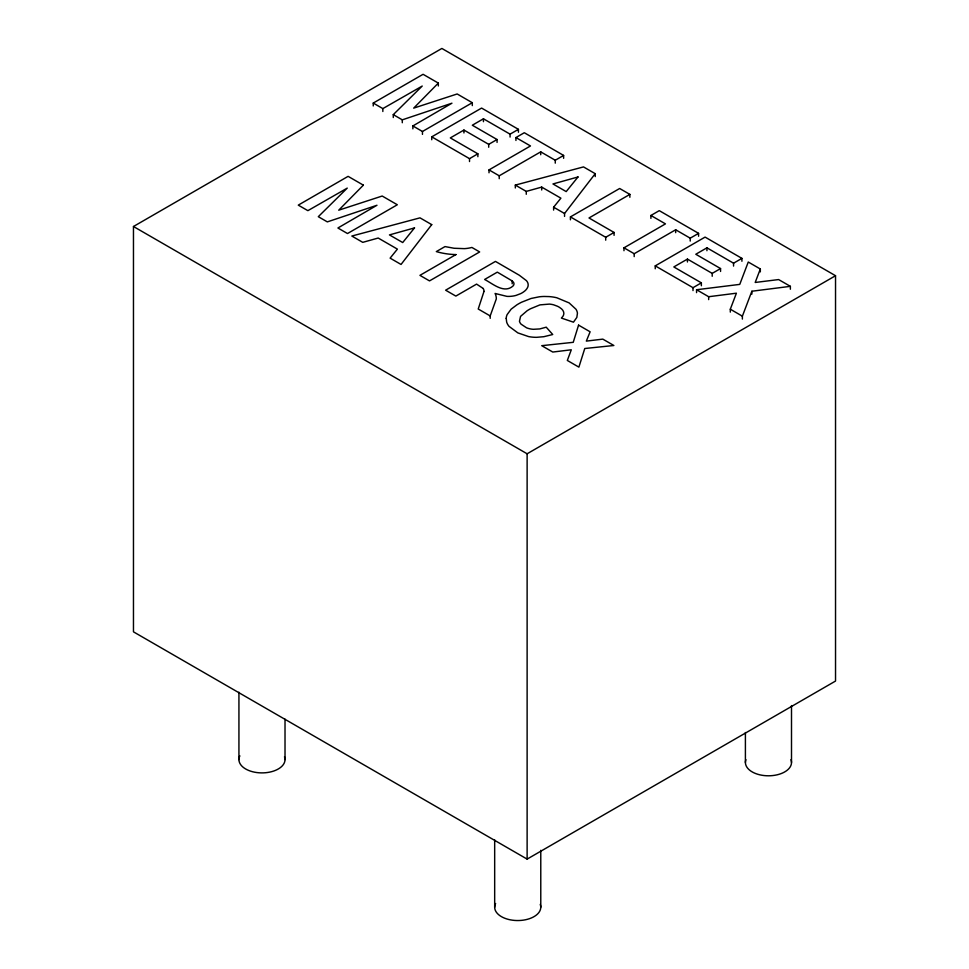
<?xml version="1.0" encoding="UTF-8"?>
<svg xmlns="http://www.w3.org/2000/svg" width="969" height="969" viewBox="0 0 969 969"><rect width="100%" height="100%" fill="white"/><g stroke="black" fill="none" stroke-linecap="round" stroke-linejoin="round"><path stroke-width="1.45" d="M490.193 318.341L490.193 315.93L496.298 298.924A33.297 19.223 0 0 0 495.098 293.462L506.872 296.357A16.412 9.472 0 0 0 509.476 296.393A17.539 10.126 0 0 0 516.065 295.4L520.583 293.668A25.981 14.995 0 0 0 522.557 292.59L523.563 291.923A20.01 11.555 0 0 0 528.02 286.315L528.129 285.528A15.952 9.205 0 0 0 526.433 280.659L519.311 275.244L495.462 261.412L445.619 290.191L455.842 296.09L476.578 284.111L482.768 288.181A8.079 4.663 0 0 1 483.059 288.508M483.991 291.427L478.226 309.014L490.193 315.93M730.311 312.115L730.311 309.208L736.404 293.195L708.666 296.72L696.566 289.731L696.566 292.626M742.375 319.08L742.375 316.185L751.871 291.233L790.365 286.339L790.365 289.234M696.566 289.731L739.759 284.389L748.262 262.03L760.326 268.994L755.202 282.463L778.628 279.569L790.365 286.339M564.552 216.402L564.552 213.507L595.232 173.681L583.508 166.91L515.326 185.091L515.326 187.986M553.614 210.091L553.614 207.196L560.894 198.173L541.707 187.102L526.264 191.402L515.326 185.091M373.247 105.96L373.247 103.065L423.078 74.298L438.327 83.092L413.69 108.128L457.174 93.969L472.303 102.714L472.303 105.609M393.281 117.528L393.281 114.633L422.23 86.047L382.84 108.601L373.247 103.065M412.867 128.841L412.867 125.946L451.942 103.198L402.292 119.841L393.281 114.633M133.468 226.504L441.876 48.45L835.532 275.717L835.532 681.05L527.124 859.103L133.468 631.836L133.468 226.504L527.124 453.783L835.532 275.717M412.867 125.946L422.46 131.481L472.303 102.714M431.75 139.742L431.75 136.847L481.593 108.068L518.427 129.337L518.427 132.232M497.061 142.419L497.061 139.524L488.703 144.345L463.945 130.052L450.319 137.913L477.874 153.817L477.874 156.712M518.427 129.337L510.069 134.158L483.446 118.787L472.303 125.231L497.061 139.524M431.75 136.847L469.517 158.65L477.874 153.817M515.944 140.457L515.944 137.562L524.302 132.729L563.619 155.428L563.619 158.322M489.018 172.797L489.018 169.902L530.491 145.956L515.944 137.562M489.018 169.902L499.229 175.801L540.714 151.854L555.261 160.248L563.619 155.428M455.951 254.556L419.928 275.353L429.521 280.901L479.667 251.94L471.891 247.446A23.074 13.324 0 0 1 464.381 248.645L454.086 248.258L445.001 246.586L436.329 251.589A47.227 27.265 0 0 0 455.951 254.593M570.426 219.806L570.426 216.911L619.651 188.495L629.862 194.394L629.862 197.288M629.862 194.394L588.995 217.977L614.067 232.451L614.067 235.346M570.426 216.911L605.71 237.284L614.067 232.451M650.914 218.376L650.914 215.481L659.271 210.648L698.576 233.347L698.576 236.242M623.975 250.717L623.975 247.822L665.461 223.875L650.914 215.481M623.975 247.822L634.198 253.721L675.672 229.774L690.219 238.18L698.576 233.347M655.238 268.776L655.238 265.869L705.081 237.102L741.915 258.372L741.915 261.267M720.561 271.453L720.561 268.558L712.203 273.379L687.433 259.086L673.818 266.947L701.362 282.851L701.362 285.746M741.915 258.372L733.557 263.193L706.934 247.822L695.79 254.253L720.561 268.558M655.238 265.869L693.005 287.684L701.362 282.851M553.614 207.196L564.552 213.507M730.311 309.208L742.375 316.185M512.189 280.925L497.315 272.144L484.621 279.472C492.555 283.493 503.941 294.043 512.989 286.025A7.667 4.421 0 0 0 513.388 282.149L512.189 280.925L512.189 283.82M791.503 705.577L791.503 762.482M760.326 268.994L760.326 271.889M751.871 291.233L751.871 294.128M745.403 732.528L745.403 762.482M733.557 263.193L733.557 266.087M712.203 273.379L712.203 276.274M708.666 296.72L708.666 299.615M706.934 247.822L706.934 250.717M693.005 287.684L693.005 290.579M690.219 238.18L690.219 241.075M687.433 259.086L687.433 261.981M675.672 229.774L675.672 232.669M634.198 253.721L634.198 256.615M605.71 237.284L605.71 240.179M595.232 173.681L595.232 176.576M555.261 160.248L555.261 163.155M541.707 187.102L541.707 189.997M540.775 850.334L540.775 907.238M540.714 151.854L540.714 154.749M527.124 453.783L527.124 859.103M526.264 191.402L526.264 194.297M510.069 134.158L510.069 137.053M499.229 175.801L499.229 178.696M494.674 839.857L494.674 907.238M488.703 144.345L488.703 147.24M483.446 118.787L483.446 121.682M469.517 158.65L469.517 161.544M463.945 130.052L463.945 132.947M438.327 83.092L438.327 85.987M422.46 131.481L422.46 134.376M402.292 119.841L402.292 122.736M382.84 108.601L382.84 111.496M285.019 719.155L285.019 759.587M238.931 692.205L238.931 759.587M540.242 904.416A23.05 13.312 0 0 1 516.901 920.538A23.05 13.312 0 0 1 495.607 903.496M284.498 756.765A23.05 13.312 0 0 1 261.145 772.887A23.05 13.312 0 0 1 239.864 755.844M790.983 759.66A23.05 13.312 0 0 1 768.453 775.794A23.05 13.312 0 0 1 745.936 759.66M483.119 288.483A11.083 6.395 0 0 1 483.943 291.427M506.206 318.389L506.666 322.083A29.009 16.752 0 0 0 509.064 326.383L517.846 332.888L528.553 336.57A25.351 14.632 0 0 0 533.095 337.188A24.08 13.905 0 0 0 536.584 337.321L543.839 336.703L552.73 334.511L546.225 327.183L539.806 328.927L533.313 329.303A14.596 8.43 0 0 1 526.53 327.788L521.08 324.167A15.419 8.903 0 0 1 519.469 321.284L520.559 316.378L527.124 310.746A65.359 37.73 0 0 1 530.455 308.784L539.951 304.884L549.423 304.096A15.758 9.096 0 0 1 553.662 304.835L557.526 306.265A21.584 12.464 0 0 1 559.476 307.33L561.572 308.893A14.547 8.406 0 0 1 562.928 316.33L561.39 318.074L573.466 322.18L576.846 317.396L577.439 313.144A26.502 15.298 0 0 0 576.022 309.293L569.142 302.909L556.836 297.774A29.094 16.8 0 0 0 549.108 296.587L544.203 296.466A29.712 17.151 0 0 0 539.236 296.805L531.085 298.464L521.516 302.243A63.033 36.398 0 0 0 516.949 304.799L511.147 309.159L507.114 314.622A30.269 17.478 0 0 0 506.206 318.389M578.566 325.124L573.236 342.323L541.732 345.679L552.778 352.05L571.298 349.785L567.325 360.456L578.881 367.13L584.767 348.513L613.861 345.497L602.815 339.126L586.33 341.112L590.121 331.798L578.566 325.124M431.738 224.626L401.045 264.452L390.119 258.142L397.399 249.118L378.201 238.035L362.757 242.347L351.832 236.036L420.001 217.855L431.738 224.626M414.514 227.909L402.704 242.541L389.465 234.898L414.514 227.909M578.008 176.964L566.199 191.596L552.972 183.953L578.008 176.964M363.363 185.152L338.726 210.188L382.198 196.029L397.326 204.762L347.496 233.541L337.902 227.994L376.977 205.258L327.328 221.889L318.304 216.693L347.253 188.107L307.876 210.661L298.27 205.125L348.113 176.346L363.363 185.152"/></g></svg>
